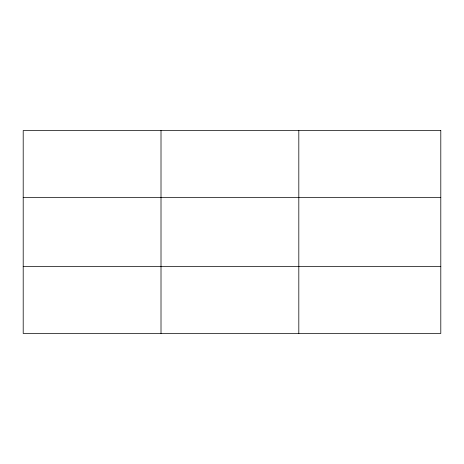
<?xml version="1.0" encoding="UTF-8"?>
<svg xmlns="http://www.w3.org/2000/svg" width="464" height="464" viewBox="0 0 464 464"><rect width="100%" height="100%" fill="white"/><g stroke="black" fill="none" stroke-linecap="round" stroke-linejoin="round"><path stroke-width="0.7" d="M161.008 130.546L161.008 333.454M298.816 130.546L298.816 333.454M23.2 197.507L440.8 197.507M23.2 266.493L440.8 266.493M440.8 130.546L440.8 333.454L23.2 333.454L23.2 130.546L440.8 130.546"/></g></svg>
